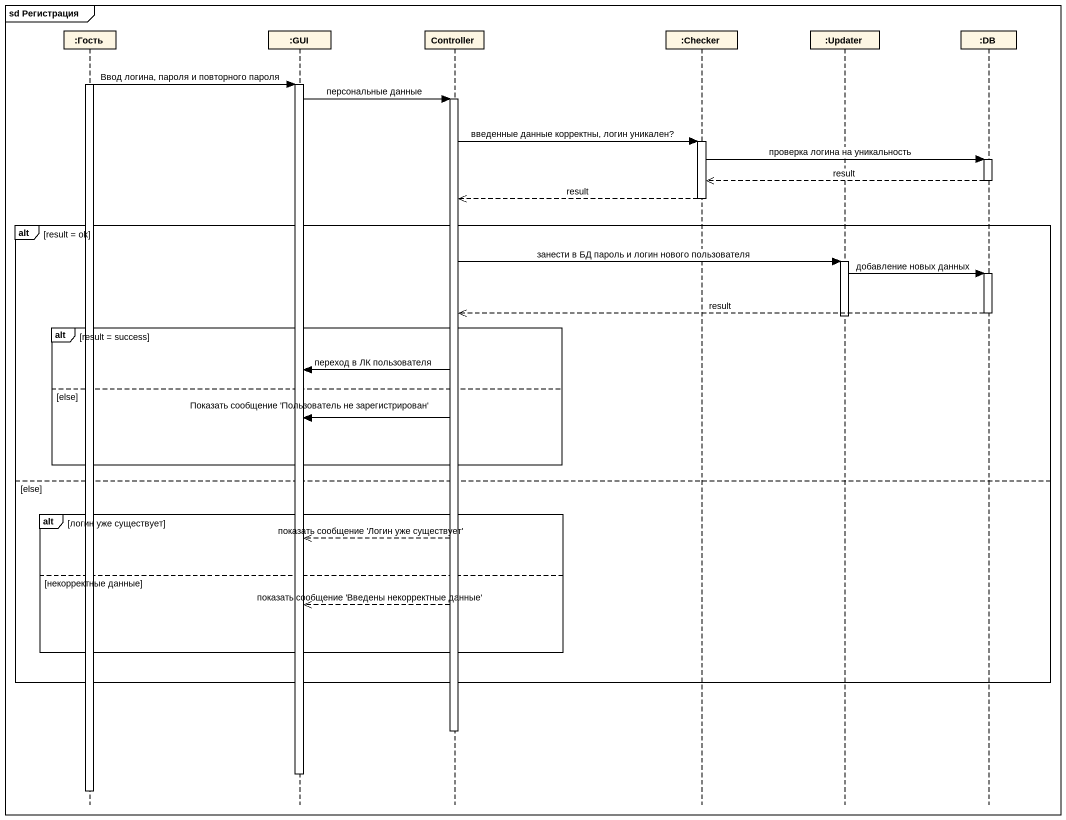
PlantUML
@startuml
mainframe sd Регистрация
hide footbox
participant ":Гость" as Гость
participant ":GUI" as GUI
participant Controller
participant ":Checker" as Checker
participant ":Updater" as Updater
participant ":DB" as DB

activate Гость
Гость -> GUI : Ввод логина, пароля и повторного пароля
activate GUI
GUI -> Controller : персональные данные
activate Controller
Controller -> Checker : введенные данные корректны, логин уникален?
activate Checker
Checker -> DB : проверка логина на уникальность
activate DB
DB -->> Checker : result
deactivate DB
Checker -->> Controller : result
deactivate Checker
alt result = ok
  Controller -> Updater : занести в БД пароль и логин нового пользователя
  activate Updater
  Updater -> DB : добавление новых данных
  activate DB
  DB -->> Controller : result
  deactivate DB
  deactivate Updater
  alt result = success
    Controller -> GUI : переход в ЛК пользователя
  else else
    Controller -> GUI : Показать сообщение 'Пользователь не зарегистрирован'
  end
else else
  alt логин уже существует
    Controller -->> GUI : показать сообщение 'Логин уже существует'
  else некорректные данные
    Controller -->> GUI : показать сообщение 'Введены некорректные данные'
  end
end
deactivate Controller
deactivate GUI
deactivate Гость
@enduml
